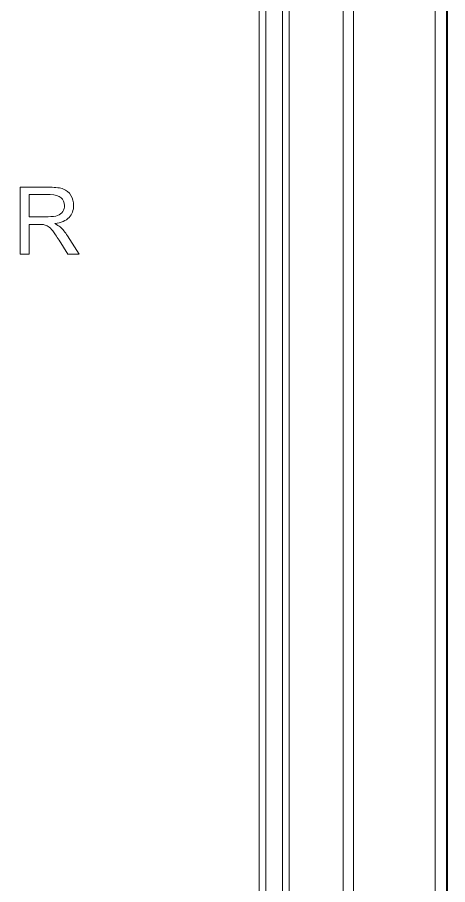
# Model space of a CAD drawing. Header units: millimetres. Extents: x 33157 to 59611, y -29750 to 1750.
# Drawn here: x 53750.99 to 53764.01, y 429.13 to 455.36 of the extents above; entities that cross this region are included whole.
import ezdxf

# ---------------------------------------------------------------- set-up
doc = ezdxf.new("R2010")
doc.units = ezdxf.units.MM
doc.layers.get('0').update_dxf_attribs({"lineweight": 18})

msp = doc.modelspace()

# ---------------------------------------------------------------- linework, layer by layer
at = {"lineweight": 9}
for p, q in [((53764.013, 478.445), (53764.013, 379.945)), ((53763.633, 477.781), (53763.633, 380.609)), ((53763.975, 477.781), (53763.975, 380.609)), ((53760.851, 473.464), (53760.851, 384.925)), ((53761.167, 473.464), (53761.167, 384.925)), ((53758.313, 473.195), (53758.313, 385.195)), ((53758.513, 473.195), (53758.513, 385.195)), ((53759.013, 473.195), (53759.013, 385.195)), ((53759.213, 473.195), (53759.213, 385.195))]:
    msp.add_line(p, q, dxfattribs=at)
for points, knots in [([(53751.083, 448.202), (53751.083, 448.202), (53751.083, 450.222), (53751.083, 450.222), (53751.083, 450.222), (53751.978, 450.222), (53751.978, 450.222), (53752.158, 450.222), (53752.295, 450.204), (53752.389, 450.168), (53752.483, 450.132), (53752.557, 450.068), (53752.613, 449.976), (53752.669, 449.884), (53752.697, 449.783), (53752.697, 449.672), (53752.697, 449.528), (53752.65, 449.407), (53752.558, 449.309), (53752.465, 449.211), (53752.322, 449.149), (53752.128, 449.122), (53752.199, 449.088), (53752.253, 449.054), (53752.29, 449.021), (53752.368, 448.95), (53752.442, 448.86), (53752.511, 448.752), (53752.511, 448.752), (53752.86, 448.202), (53752.86, 448.202), (53752.86, 448.202), (53752.526, 448.202), (53752.526, 448.202), (53752.526, 448.202), (53752.259, 448.622), (53752.259, 448.622), (53752.181, 448.744), (53752.117, 448.837), (53752.067, 448.901), (53752.016, 448.966), (53751.971, 449.01), (53751.931, 449.036), (53751.891, 449.062), (53751.85, 449.079), (53751.809, 449.09), (53751.779, 449.096), (53751.729, 449.099), (53751.66, 449.099), (53751.66, 449.099), (53751.351, 449.099), (53751.351, 449.099), (53751.351, 449.099), (53751.351, 448.202), (53751.351, 448.202), (53751.351, 448.202), (53751.083, 448.202), (53751.083, 448.202)], [0, 0, 0, 0, 133220.36227, 133220.36227, 133220.36227, 266440.72454, 266440.72454, 266440.72454, 399661.08681, 399661.08681, 399661.08681, 532881.44908, 532881.44908, 532881.44908, 666101.81135, 666101.81135, 666101.81135, 799322.17362, 799322.17362, 799322.17362, 932542.53589, 932542.53589, 932542.53589, 1065762.89816, 1065762.89816, 1065762.89816, 1198983.26043, 1198983.26043, 1198983.26043, 1332203.6227, 1332203.6227, 1332203.6227, 1465423.98497, 1465423.98497, 1465423.98497, 1598644.34724, 1598644.34724, 1598644.34724, 1731864.70951, 1731864.70951, 1731864.70951, 1865085.07178, 1865085.07178, 1865085.07178, 1998305.43405, 1998305.43405, 1998305.43405, 2131525.79632, 2131525.79632, 2131525.79632, 2264746.15859, 2264746.15859, 2264746.15859, 2397966.52086, 2397966.52086, 2397966.52086, 2531186.88313, 2531186.88313, 2531186.88313, 2531186.88313]), ([(53751.351, 449.331), (53751.351, 449.331), (53751.925, 449.331), (53751.925, 449.331), (53752.047, 449.331), (53752.142, 449.343), (53752.211, 449.369), (53752.279, 449.394), (53752.332, 449.434), (53752.367, 449.49), (53752.403, 449.546), (53752.42, 449.606), (53752.42, 449.671), (53752.42, 449.767), (53752.386, 449.846), (53752.317, 449.907), (53752.248, 449.969), (53752.139, 449.999), (53751.99, 449.999), (53751.99, 449.999), (53751.351, 449.999), (53751.351, 449.999), (53751.351, 449.999), (53751.351, 449.331), (53751.351, 449.331)], [0, 0, 0, 0, 138690.974755, 138690.974755, 138690.974755, 277381.949509, 277381.949509, 277381.949509, 416072.924264, 416072.924264, 416072.924264, 554763.899018, 554763.899018, 554763.899018, 693454.873773, 693454.873773, 693454.873773, 832145.848527, 832145.848527, 832145.848527, 970836.823282, 970836.823282, 970836.823282, 1109527.798036, 1109527.798036, 1109527.798036, 1109527.798036])]:
    msp.add_open_spline(points, degree=3, knots=knots)

doc.saveas('drawing.dxf')
